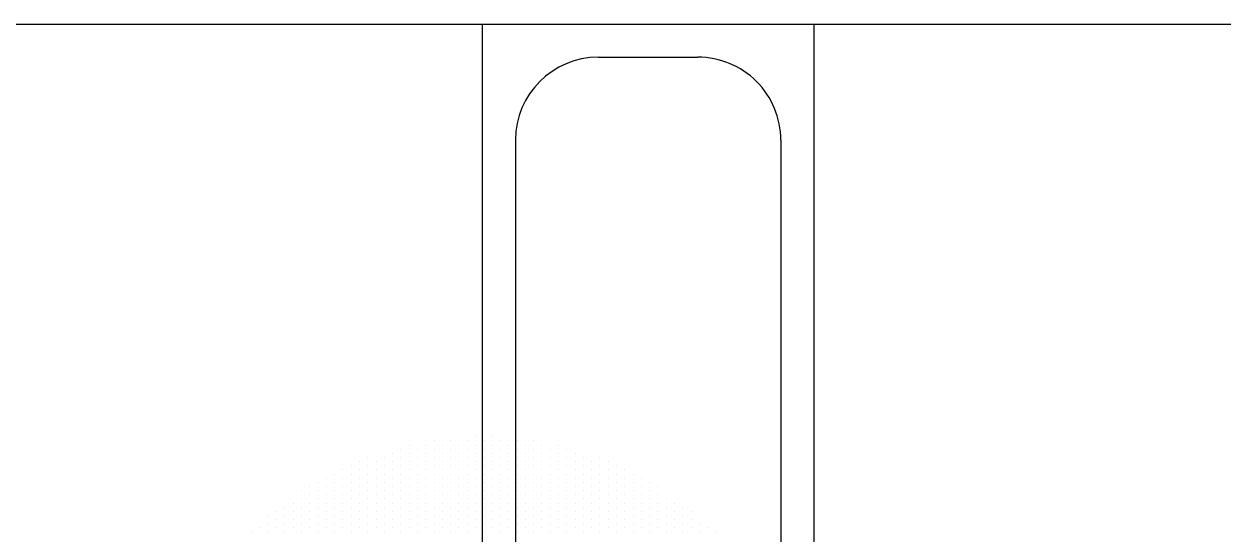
# Model space of a CAD drawing. Header units: metres. Extents: x -28 to 260, y 30 to 125.
# Drawn here: x 79.142 to 82.76, y 92.891 to 94.429 of the extents above; entities that cross this region are included whole.
import ezdxf

# ---------------------------------------------------------------- set-up
doc = ezdxf.new("R2010")
doc.units = ezdxf.units.M
doc.header["$LTSCALE"] = 0.01
doc.header["$MEASUREMENT"] = 0
doc.layers.add('0.1', color=2, linetype='Continuous')
doc.layers.add('0.18', color=1, linetype='Continuous')

# ---------------------------------------------------------------- blocks, each defined once
blk = doc.blocks.new('jard22')
at = {"layer": '0.1'}
for p, q in [((-0.5413, 0.1453), (-0.5413, 0.1453)), ((-0.5351, 0.1578), (-0.5351, 0.1578)), ((-0.5476, 0.1328), (-0.5476, 0.1328)), ((-0.5351, 0.1328), (-0.5351, 0.1328)), ((-0.5663, 0.1203), (-0.5663, 0.1203)), ((-0.5538, 0.1203), (-0.5538, 0.1203)), ((-0.5413, 0.1203), (-0.5413, 0.1203)), ((-0.5788, 0.0953), (-0.5788, 0.0953)), ((-0.5726, 0.1078), (-0.5726, 0.1078)), ((-0.5663, 0.0953), (-0.5663, 0.0953)), ((-0.5601, 0.1078), (-0.5601, 0.1078)), ((-0.5538, 0.0953), (-0.5538, 0.0953)), ((-0.5476, 0.1078), (-0.5476, 0.1078)), ((-0.5413, 0.0953), (-0.5413, 0.0953)), ((-0.5351, 0.1078), (-0.5351, 0.1078)), ((-0.5851, 0.0828), (-0.5851, 0.0828)), ((-0.5726, 0.0828), (-0.5726, 0.0828)), ((-0.5601, 0.0828), (-0.5601, 0.0828)), ((-0.5476, 0.0828), (-0.5476, 0.0828)), ((-0.5351, 0.0828), (-0.5351, 0.0828)), ((-0.6101, 0.0578), (-0.6101, 0.0578)), ((-0.6038, 0.0703), (-0.6038, 0.0703)), ((-0.5976, 0.0578), (-0.5976, 0.0578)), ((-0.5913, 0.0703), (-0.5913, 0.0703)), ((-0.5851, 0.0578), (-0.5851, 0.0578)), ((-0.5788, 0.0703), (-0.5788, 0.0703)), ((-0.5726, 0.0578), (-0.5726, 0.0578)), ((-0.5663, 0.0703), (-0.5663, 0.0703)), ((-0.5601, 0.0578), (-0.5601, 0.0578)), ((-0.5538, 0.0703), (-0.5538, 0.0703)), ((-0.5476, 0.0578), (-0.5476, 0.0578)), ((-0.5413, 0.0703), (-0.5413, 0.0703)), ((-0.5351, 0.0578), (-0.5351, 0.0578)), ((-0.6163, 0.0453), (-0.6163, 0.0453)), ((-0.6038, 0.0453), (-0.6038, 0.0453)), ((-0.5913, 0.0453), (-0.5913, 0.0453)), ((-0.5788, 0.0453), (-0.5788, 0.0453)), ((-0.5663, 0.0453), (-0.5663, 0.0453)), ((-0.5538, 0.0453), (-0.5538, 0.0453)), ((-0.5413, 0.0453), (-0.5413, 0.0453)), ((-0.6288, 0.0203), (-0.6288, 0.0203)), ((-0.6226, 0.0328), (-0.6226, 0.0328)), ((-0.6163, 0.0203), (-0.6163, 0.0203)), ((-0.6101, 0.0328), (-0.6101, 0.0328)), ((-0.6038, 0.0203), (-0.6038, 0.0203)), ((-0.5976, 0.0328), (-0.5976, 0.0328)), ((-0.5913, 0.0203), (-0.5913, 0.0203)), ((-0.5851, 0.0328), (-0.5851, 0.0328)), ((-0.5788, 0.0203), (-0.5788, 0.0203)), ((-0.5726, 0.0328), (-0.5726, 0.0328)), ((-0.5663, 0.0203), (-0.5663, 0.0203)), ((-0.5601, 0.0328), (-0.5601, 0.0328)), ((-0.5538, 0.0203), (-0.5538, 0.0203)), ((-0.5476, 0.0328), (-0.5476, 0.0328)), ((-0.5413, 0.0203), (-0.5413, 0.0203)), ((-0.5351, 0.0328), (-0.5351, 0.0328)), ((-0.6351, 0.0078), (-0.6351, 0.0078)), ((-0.6226, 0.0078), (-0.6226, 0.0078)), ((-0.6101, 0.0078), (-0.6101, 0.0078)), ((-0.5976, 0.0078), (-0.5976, 0.0078)), ((-0.5851, 0.0078), (-0.5851, 0.0078)), ((-0.5726, 0.0078), (-0.5726, 0.0078)), ((-0.5601, 0.0078), (-0.5601, 0.0078)), ((-0.5476, 0.0078), (-0.5476, 0.0078)), ((-0.5351, 0.0078), (-0.5351, 0.0078)), ((-0.6476, -0.0172), (-0.6476, -0.0172)), ((-0.6413, -0.0047), (-0.6413, -0.0047)), ((-0.6351, -0.0172), (-0.6351, -0.0172)), ((-0.6288, -0.0047), (-0.6288, -0.0047)), ((-0.6226, -0.0172), (-0.6226, -0.0172)), ((-0.6163, -0.0047), (-0.6163, -0.0047)), ((-0.6101, -0.0172), (-0.6101, -0.0172)), ((-0.6038, -0.0047), (-0.6038, -0.0047)), ((-0.5976, -0.0172), (-0.5976, -0.0172)), ((-0.5913, -0.0047), (-0.5913, -0.0047)), ((-0.5851, -0.0172), (-0.5851, -0.0172)), ((-0.5788, -0.0047), (-0.5788, -0.0047)), ((-0.5726, -0.0172), (-0.5726, -0.0172)), ((-0.5663, -0.0047), (-0.5663, -0.0047)), ((-0.5601, -0.0172), (-0.5601, -0.0172)), ((-0.5538, -0.0047), (-0.5538, -0.0047)), ((-0.5476, -0.0172), (-0.5476, -0.0172)), ((-0.5413, -0.0047), (-0.5413, -0.0047)), ((-0.5351, -0.0172), (-0.5351, -0.0172)), ((-0.6413, -0.0297), (-0.6413, -0.0297)), ((-0.6288, -0.0297), (-0.6288, -0.0297)), ((-0.6163, -0.0297), (-0.6163, -0.0297)), ((-0.6038, -0.0297), (-0.6038, -0.0297)), ((-0.5913, -0.0297), (-0.5913, -0.0297)), ((-0.5788, -0.0297), (-0.5788, -0.0297)), ((-0.5663, -0.0297), (-0.5663, -0.0297)), ((-0.5538, -0.0297), (-0.5538, -0.0297)), ((-0.5413, -0.0297), (-0.5413, -0.0297)), ((-0.6476, -0.0422), (-0.6476, -0.0422)), ((-0.6351, -0.0422), (-0.6351, -0.0422)), ((-0.6226, -0.0422), (-0.6226, -0.0422)), ((-0.6101, -0.0422), (-0.6101, -0.0422)), ((-0.5976, -0.0422), (-0.5976, -0.0422)), ((-0.5851, -0.0422), (-0.5851, -0.0422)), ((-0.5726, -0.0422), (-0.5726, -0.0422)), ((-0.5601, -0.0422), (-0.5601, -0.0422)), ((-0.5476, -0.0422), (-0.5476, -0.0422)), ((-0.5351, -0.0422), (-0.5351, -0.0422)), ((-0.6601, -0.0672), (-0.6601, -0.0672)), ((-0.6538, -0.0547), (-0.6538, -0.0547)), ((-0.6476, -0.0672), (-0.6476, -0.0672)), ((-0.6413, -0.0547), (-0.6413, -0.0547)), ((-0.6351, -0.0672), (-0.6351, -0.0672)), ((-0.6288, -0.0547), (-0.6288, -0.0547)), ((-0.6226, -0.0672), (-0.6226, -0.0672)), ((-0.6163, -0.0547), (-0.6163, -0.0547)), ((-0.6101, -0.0672), (-0.6101, -0.0672)), ((-0.6038, -0.0547), (-0.6038, -0.0547)), ((-0.5976, -0.0672), (-0.5976, -0.0672)), ((-0.5913, -0.0547), (-0.5913, -0.0547)), ((-0.5851, -0.0672), (-0.5851, -0.0672)), ((-0.5788, -0.0547), (-0.5788, -0.0547)), ((-0.5726, -0.0672), (-0.5726, -0.0672)), ((-0.5663, -0.0547), (-0.5663, -0.0547)), ((-0.5601, -0.0672), (-0.5601, -0.0672)), ((-0.5538, -0.0547), (-0.5538, -0.0547)), ((-0.5476, -0.0672), (-0.5476, -0.0672)), ((-0.5413, -0.0547), (-0.5413, -0.0547)), ((-0.5351, -0.0672), (-0.5351, -0.0672)), ((-0.6663, -0.0797), (-0.6663, -0.0797)), ((-0.6538, -0.0797), (-0.6538, -0.0797)), ((-0.6413, -0.0797), (-0.6413, -0.0797)), ((-0.6288, -0.0797), (-0.6288, -0.0797)), ((-0.6163, -0.0797), (-0.6163, -0.0797)), ((-0.6038, -0.0797), (-0.6038, -0.0797)), ((-0.5913, -0.0797), (-0.5913, -0.0797)), ((-0.5788, -0.0797), (-0.5788, -0.0797)), ((-0.5663, -0.0797), (-0.5663, -0.0797)), ((-0.5538, -0.0797), (-0.5538, -0.0797)), ((-0.5413, -0.0797), (-0.5413, -0.0797)), ((-0.6663, -0.1047), (-0.6663, -0.1047)), ((-0.6601, -0.0922), (-0.6601, -0.0922)), ((-0.6538, -0.1047), (-0.6538, -0.1047)), ((-0.6476, -0.0922), (-0.6476, -0.0922)), ((-0.6413, -0.1047), (-0.6413, -0.1047)), ((-0.6351, -0.0922), (-0.6351, -0.0922)), ((-0.6288, -0.1047), (-0.6288, -0.1047)), ((-0.6226, -0.0922), (-0.6226, -0.0922)), ((-0.6163, -0.1047), (-0.6163, -0.1047)), ((-0.6101, -0.0922), (-0.6101, -0.0922)), ((-0.6038, -0.1047), (-0.6038, -0.1047)), ((-0.5976, -0.0922), (-0.5976, -0.0922)), ((-0.5913, -0.1047), (-0.5913, -0.1047)), ((-0.5851, -0.0922), (-0.5851, -0.0922)), ((-0.5788, -0.1047), (-0.5788, -0.1047)), ((-0.5726, -0.0922), (-0.5726, -0.0922)), ((-0.5663, -0.1047), (-0.5663, -0.1047)), ((-0.5601, -0.0922), (-0.5601, -0.0922)), ((-0.5538, -0.1047), (-0.5538, -0.1047)), ((-0.5476, -0.0922), (-0.5476, -0.0922)), ((-0.5413, -0.1047), (-0.5413, -0.1047)), ((-0.5351, -0.0922), (-0.5351, -0.0922)), ((-0.6726, -0.1172), (-0.6726, -0.1172)), ((-0.6601, -0.1172), (-0.6601, -0.1172)), ((-0.6476, -0.1172), (-0.6476, -0.1172)), ((-0.6351, -0.1172), (-0.6351, -0.1172)), ((-0.6226, -0.1172), (-0.6226, -0.1172)), ((-0.6101, -0.1172), (-0.6101, -0.1172)), ((-0.5976, -0.1172), (-0.5976, -0.1172)), ((-0.5851, -0.1172), (-0.5851, -0.1172)), ((-0.5726, -0.1172), (-0.5726, -0.1172)), ((-0.5601, -0.1172), (-0.5601, -0.1172)), ((-0.5476, -0.1172), (-0.5476, -0.1172)), ((-0.5351, -0.1172), (-0.5351, -0.1172)), ((-0.6726, -0.1422), (-0.6726, -0.1422)), ((-0.6663, -0.1297), (-0.6663, -0.1297)), ((-0.6601, -0.1422), (-0.6601, -0.1422)), ((-0.6538, -0.1297), (-0.6538, -0.1297)), ((-0.6476, -0.1422), (-0.6476, -0.1422)), ((-0.6413, -0.1297), (-0.6413, -0.1297)), ((-0.6351, -0.1422), (-0.6351, -0.1422)), ((-0.6288, -0.1297), (-0.6288, -0.1297)), ((-0.6226, -0.1422), (-0.6226, -0.1422)), ((-0.6163, -0.1297), (-0.6163, -0.1297)), ((-0.6101, -0.1422), (-0.6101, -0.1422)), ((-0.6038, -0.1297), (-0.6038, -0.1297)), ((-0.5976, -0.1422), (-0.5976, -0.1422)), ((-0.5913, -0.1297), (-0.5913, -0.1297)), ((-0.5851, -0.1422), (-0.5851, -0.1422)), ((-0.5788, -0.1297), (-0.5788, -0.1297)), ((-0.5726, -0.1422), (-0.5726, -0.1422)), ((-0.5663, -0.1297), (-0.5663, -0.1297)), ((-0.5601, -0.1422), (-0.5601, -0.1422)), ((-0.5538, -0.1297), (-0.5538, -0.1297)), ((-0.5476, -0.1422), (-0.5476, -0.1422)), ((-0.5413, -0.1297), (-0.5413, -0.1297)), ((-0.5351, -0.1422), (-0.5351, -0.1422)), ((-0.6663, -0.1547), (-0.6663, -0.1547)), ((-0.6538, -0.1547), (-0.6538, -0.1547)), ((-0.6413, -0.1547), (-0.6413, -0.1547)), ((-0.6288, -0.1547), (-0.6288, -0.1547)), ((-0.6163, -0.1547), (-0.6163, -0.1547)), ((-0.6038, -0.1547), (-0.6038, -0.1547)), ((-0.5913, -0.1547), (-0.5913, -0.1547)), ((-0.5788, -0.1547), (-0.5788, -0.1547)), ((-0.5663, -0.1547), (-0.5663, -0.1547)), ((-0.5538, -0.1547), (-0.5538, -0.1547)), ((-0.5413, -0.1547), (-0.5413, -0.1547)), ((-0.6788, -0.1797), (-0.6788, -0.1797)), ((-0.6726, -0.1672), (-0.6726, -0.1672)), ((-0.6663, -0.1797), (-0.6663, -0.1797)), ((-0.6601, -0.1672), (-0.6601, -0.1672)), ((-0.6538, -0.1797), (-0.6538, -0.1797)), ((-0.6476, -0.1672), (-0.6476, -0.1672)), ((-0.6413, -0.1797), (-0.6413, -0.1797)), ((-0.6351, -0.1672), (-0.6351, -0.1672)), ((-0.6288, -0.1797), (-0.6288, -0.1797)), ((-0.6226, -0.1672), (-0.6226, -0.1672)), ((-0.6163, -0.1797), (-0.6163, -0.1797)), ((-0.6101, -0.1672), (-0.6101, -0.1672)), ((-0.6038, -0.1797), (-0.6038, -0.1797)), ((-0.5976, -0.1672), (-0.5976, -0.1672)), ((-0.5913, -0.1797), (-0.5913, -0.1797)), ((-0.5851, -0.1672), (-0.5851, -0.1672)), ((-0.5788, -0.1797), (-0.5788, -0.1797)), ((-0.5726, -0.1672), (-0.5726, -0.1672)), ((-0.5663, -0.1797), (-0.5663, -0.1797)), ((-0.5601, -0.1672), (-0.5601, -0.1672)), ((-0.5538, -0.1797), (-0.5538, -0.1797)), ((-0.5476, -0.1672), (-0.5476, -0.1672)), ((-0.5413, -0.1797), (-0.5413, -0.1797)), ((-0.5351, -0.1672), (-0.5351, -0.1672)), ((-0.6726, -0.1922), (-0.6726, -0.1922)), ((-0.6601, -0.1922), (-0.6601, -0.1922)), ((-0.6476, -0.1922), (-0.6476, -0.1922)), ((-0.6351, -0.1922), (-0.6351, -0.1922)), ((-0.6226, -0.1922), (-0.6226, -0.1922)), ((-0.6101, -0.1922), (-0.6101, -0.1922)), ((-0.5976, -0.1922), (-0.5976, -0.1922)), ((-0.5851, -0.1922), (-0.5851, -0.1922)), ((-0.5726, -0.1922), (-0.5726, -0.1922)), ((-0.5601, -0.1922), (-0.5601, -0.1922)), ((-0.5476, -0.1922), (-0.5476, -0.1922)), ((-0.5351, -0.1922), (-0.5351, -0.1922)), ((-0.6788, -0.2047), (-0.6788, -0.2047)), ((-0.6663, -0.2047), (-0.6663, -0.2047)), ((-0.6538, -0.2047), (-0.6538, -0.2047)), ((-0.6413, -0.2047), (-0.6413, -0.2047)), ((-0.6288, -0.2047), (-0.6288, -0.2047)), ((-0.6163, -0.2047), (-0.6163, -0.2047)), ((-0.6038, -0.2047), (-0.6038, -0.2047)), ((-0.5913, -0.2047), (-0.5913, -0.2047)), ((-0.5788, -0.2047), (-0.5788, -0.2047)), ((-0.5663, -0.2047), (-0.5663, -0.2047)), ((-0.5538, -0.2047), (-0.5538, -0.2047)), ((-0.5413, -0.2047), (-0.5413, -0.2047)), ((-0.6726, -0.2172), (-0.6726, -0.2172)), ((-0.6663, -0.2297), (-0.6663, -0.2297)), ((-0.6601, -0.2172), (-0.6601, -0.2172)), ((-0.6538, -0.2297), (-0.6538, -0.2297)), ((-0.6476, -0.2172), (-0.6476, -0.2172)), ((-0.6413, -0.2297), (-0.6413, -0.2297)), ((-0.6351, -0.2172), (-0.6351, -0.2172)), ((-0.6288, -0.2297), (-0.6288, -0.2297)), ((-0.6226, -0.2172), (-0.6226, -0.2172)), ((-0.6163, -0.2297), (-0.6163, -0.2297)), ((-0.6101, -0.2172), (-0.6101, -0.2172)), ((-0.6038, -0.2297), (-0.6038, -0.2297)), ((-0.5976, -0.2172), (-0.5976, -0.2172)), ((-0.5913, -0.2297), (-0.5913, -0.2297)), ((-0.5851, -0.2172), (-0.5851, -0.2172)), ((-0.5788, -0.2297), (-0.5788, -0.2297)), ((-0.5726, -0.2172), (-0.5726, -0.2172)), ((-0.5663, -0.2297), (-0.5663, -0.2297)), ((-0.5601, -0.2172), (-0.5601, -0.2172)), ((-0.5538, -0.2297), (-0.5538, -0.2297)), ((-0.5476, -0.2172), (-0.5476, -0.2172)), ((-0.5413, -0.2297), (-0.5413, -0.2297)), ((-0.5351, -0.2172), (-0.5351, -0.2172)), ((-0.6726, -0.2422), (-0.6726, -0.2422)), ((-0.6601, -0.2422), (-0.6601, -0.2422)), ((-0.6476, -0.2422), (-0.6476, -0.2422)), ((-0.6351, -0.2422), (-0.6351, -0.2422)), ((-0.6226, -0.2422), (-0.6226, -0.2422)), ((-0.6101, -0.2422), (-0.6101, -0.2422)), ((-0.5976, -0.2422), (-0.5976, -0.2422)), ((-0.5851, -0.2422), (-0.5851, -0.2422)), ((-0.5726, -0.2422), (-0.5726, -0.2422)), ((-0.5601, -0.2422), (-0.5601, -0.2422)), ((-0.5476, -0.2422), (-0.5476, -0.2422)), ((-0.5351, -0.2422), (-0.5351, -0.2422)), ((-0.6726, -0.2672), (-0.6726, -0.2672)), ((-0.6663, -0.2547), (-0.6663, -0.2547)), ((-0.6601, -0.2672), (-0.6601, -0.2672)), ((-0.6538, -0.2547), (-0.6538, -0.2547)), ((-0.6476, -0.2672), (-0.6476, -0.2672)), ((-0.6413, -0.2547), (-0.6413, -0.2547)), ((-0.6351, -0.2672), (-0.6351, -0.2672)), ((-0.6288, -0.2547), (-0.6288, -0.2547)), ((-0.6226, -0.2672), (-0.6226, -0.2672)), ((-0.6163, -0.2547), (-0.6163, -0.2547)), ((-0.6101, -0.2672), (-0.6101, -0.2672)), ((-0.6038, -0.2547), (-0.6038, -0.2547)), ((-0.5976, -0.2672), (-0.5976, -0.2672)), ((-0.5913, -0.2547), (-0.5913, -0.2547)), ((-0.5851, -0.2672), (-0.5851, -0.2672)), ((-0.5788, -0.2547), (-0.5788, -0.2547)), ((-0.5726, -0.2672), (-0.5726, -0.2672)), ((-0.5663, -0.2547), (-0.5663, -0.2547)), ((-0.5601, -0.2672), (-0.5601, -0.2672)), ((-0.5538, -0.2547), (-0.5538, -0.2547)), ((-0.5476, -0.2672), (-0.5476, -0.2672)), ((-0.5413, -0.2547), (-0.5413, -0.2547)), ((-0.5351, -0.2672), (-0.5351, -0.2672)), ((-0.6663, -0.2797), (-0.6663, -0.2797)), ((-0.6538, -0.2797), (-0.6538, -0.2797)), ((-0.6413, -0.2797), (-0.6413, -0.2797)), ((-0.6288, -0.2797), (-0.6288, -0.2797)), ((-0.6163, -0.2797), (-0.6163, -0.2797)), ((-0.6038, -0.2797), (-0.6038, -0.2797)), ((-0.5913, -0.2797), (-0.5913, -0.2797)), ((-0.5788, -0.2797), (-0.5788, -0.2797)), ((-0.5663, -0.2797), (-0.5663, -0.2797)), ((-0.5538, -0.2797), (-0.5538, -0.2797)), ((-0.5413, -0.2797), (-0.5413, -0.2797)), ((-0.6663, -0.3047), (-0.6663, -0.3047)), ((-0.6601, -0.2922), (-0.6601, -0.2922)), ((-0.6538, -0.3047), (-0.6538, -0.3047)), ((-0.6476, -0.2922), (-0.6476, -0.2922)), ((-0.6413, -0.3047), (-0.6413, -0.3047)), ((-0.6351, -0.2922), (-0.6351, -0.2922)), ((-0.6288, -0.3047), (-0.6288, -0.3047)), ((-0.6226, -0.2922), (-0.6226, -0.2922)), ((-0.6163, -0.3047), (-0.6163, -0.3047)), ((-0.6101, -0.2922), (-0.6101, -0.2922)), ((-0.6038, -0.3047), (-0.6038, -0.3047)), ((-0.5976, -0.2922), (-0.5976, -0.2922)), ((-0.5913, -0.3047), (-0.5913, -0.3047)), ((-0.5851, -0.2922), (-0.5851, -0.2922)), ((-0.5788, -0.3047), (-0.5788, -0.3047)), ((-0.5726, -0.2922), (-0.5726, -0.2922)), ((-0.5663, -0.3047), (-0.5663, -0.3047)), ((-0.5601, -0.2922), (-0.5601, -0.2922)), ((-0.5538, -0.3047), (-0.5538, -0.3047)), ((-0.5476, -0.2922), (-0.5476, -0.2922)), ((-0.5413, -0.3047), (-0.5413, -0.3047)), ((-0.5351, -0.2922), (-0.5351, -0.2922)), ((-0.6601, -0.3172), (-0.6601, -0.3172)), ((-0.6476, -0.3172), (-0.6476, -0.3172)), ((-0.6351, -0.3172), (-0.6351, -0.3172)), ((-0.6226, -0.3172), (-0.6226, -0.3172)), ((-0.6101, -0.3172), (-0.6101, -0.3172)), ((-0.5976, -0.3172), (-0.5976, -0.3172)), ((-0.5851, -0.3172), (-0.5851, -0.3172)), ((-0.5726, -0.3172), (-0.5726, -0.3172)), ((-0.5601, -0.3172), (-0.5601, -0.3172)), ((-0.5476, -0.3172), (-0.5476, -0.3172)), ((-0.5351, -0.3172), (-0.5351, -0.3172)), ((-0.6538, -0.3297), (-0.6538, -0.3297)), ((-0.6476, -0.3422), (-0.6476, -0.3422)), ((-0.6413, -0.3297), (-0.6413, -0.3297)), ((-0.6351, -0.3422), (-0.6351, -0.3422)), ((-0.6288, -0.3297), (-0.6288, -0.3297)), ((-0.6226, -0.3422), (-0.6226, -0.3422)), ((-0.6163, -0.3297), (-0.6163, -0.3297)), ((-0.6101, -0.3422), (-0.6101, -0.3422)), ((-0.6038, -0.3297), (-0.6038, -0.3297)), ((-0.5976, -0.3422), (-0.5976, -0.3422)), ((-0.5913, -0.3297), (-0.5913, -0.3297)), ((-0.5851, -0.3422), (-0.5851, -0.3422)), ((-0.5788, -0.3297), (-0.5788, -0.3297)), ((-0.5726, -0.3422), (-0.5726, -0.3422)), ((-0.5663, -0.3297), (-0.5663, -0.3297)), ((-0.5601, -0.3422), (-0.5601, -0.3422)), ((-0.5538, -0.3297), (-0.5538, -0.3297)), ((-0.5476, -0.3422), (-0.5476, -0.3422)), ((-0.5413, -0.3297), (-0.5413, -0.3297)), ((-0.5351, -0.3422), (-0.5351, -0.3422)), ((-0.6413, -0.3547), (-0.6413, -0.3547)), ((-0.6288, -0.3547), (-0.6288, -0.3547)), ((-0.6163, -0.3547), (-0.6163, -0.3547)), ((-0.6038, -0.3547), (-0.6038, -0.3547)), ((-0.5913, -0.3547), (-0.5913, -0.3547)), ((-0.5788, -0.3547), (-0.5788, -0.3547)), ((-0.5663, -0.3547), (-0.5663, -0.3547)), ((-0.5538, -0.3547), (-0.5538, -0.3547)), ((-0.5413, -0.3547), (-0.5413, -0.3547)), ((-0.6476, -0.3672), (-0.6476, -0.3672)), ((-0.6413, -0.3797), (-0.6413, -0.3797)), ((-0.6351, -0.3672), (-0.6351, -0.3672)), ((-0.6288, -0.3797), (-0.6288, -0.3797)), ((-0.6226, -0.3672), (-0.6226, -0.3672)), ((-0.6163, -0.3797), (-0.6163, -0.3797)), ((-0.6101, -0.3672), (-0.6101, -0.3672)), ((-0.6038, -0.3797), (-0.6038, -0.3797)), ((-0.5976, -0.3672), (-0.5976, -0.3672)), ((-0.5913, -0.3797), (-0.5913, -0.3797)), ((-0.5851, -0.3672), (-0.5851, -0.3672)), ((-0.5788, -0.3797), (-0.5788, -0.3797)), ((-0.5726, -0.3672), (-0.5726, -0.3672)), ((-0.5663, -0.3797), (-0.5663, -0.3797)), ((-0.5601, -0.3672), (-0.5601, -0.3672)), ((-0.5538, -0.3797), (-0.5538, -0.3797)), ((-0.5476, -0.3672), (-0.5476, -0.3672)), ((-0.5413, -0.3797), (-0.5413, -0.3797)), ((-0.5351, -0.3672), (-0.5351, -0.3672)), ((-0.6351, -0.3922), (-0.6351, -0.3922)), ((-0.6226, -0.3922), (-0.6226, -0.3922)), ((-0.6101, -0.3922), (-0.6101, -0.3922)), ((-0.5976, -0.3922), (-0.5976, -0.3922)), ((-0.5851, -0.3922), (-0.5851, -0.3922)), ((-0.5726, -0.3922), (-0.5726, -0.3922)), ((-0.5601, -0.3922), (-0.5601, -0.3922)), ((-0.5476, -0.3922), (-0.5476, -0.3922)), ((-0.5351, -0.3922), (-0.5351, -0.3922)), ((-0.6288, -0.4047), (-0.6288, -0.4047)), ((-0.6163, -0.4047), (-0.6163, -0.4047)), ((-0.6038, -0.4047), (-0.6038, -0.4047)), ((-0.5913, -0.4047), (-0.5913, -0.4047)), ((-0.5788, -0.4047), (-0.5788, -0.4047)), ((-0.5663, -0.4047), (-0.5663, -0.4047)), ((-0.5538, -0.4047), (-0.5538, -0.4047)), ((-0.5413, -0.4047), (-0.5413, -0.4047)), ((-0.6226, -0.4172), (-0.6226, -0.4172)), ((-0.6163, -0.4297), (-0.6163, -0.4297)), ((-0.6101, -0.4172), (-0.6101, -0.4172)), ((-0.6038, -0.4297), (-0.6038, -0.4297)), ((-0.5976, -0.4172), (-0.5976, -0.4172)), ((-0.5913, -0.4297), (-0.5913, -0.4297)), ((-0.5851, -0.4172), (-0.5851, -0.4172)), ((-0.5788, -0.4297), (-0.5788, -0.4297)), ((-0.5726, -0.4172), (-0.5726, -0.4172)), ((-0.5663, -0.4297), (-0.5663, -0.4297)), ((-0.5601, -0.4172), (-0.5601, -0.4172)), ((-0.5538, -0.4297), (-0.5538, -0.4297)), ((-0.5476, -0.4172), (-0.5476, -0.4172)), ((-0.5413, -0.4297), (-0.5413, -0.4297)), ((-0.5351, -0.4172), (-0.5351, -0.4172)), ((-0.6101, -0.4422), (-0.6101, -0.4422)), ((-0.5976, -0.4422), (-0.5976, -0.4422)), ((-0.5851, -0.4422), (-0.5851, -0.4422)), ((-0.5726, -0.4422), (-0.5726, -0.4422)), ((-0.5601, -0.4422), (-0.5601, -0.4422)), ((-0.5476, -0.4422), (-0.5476, -0.4422)), ((-0.5351, -0.4422), (-0.5351, -0.4422)), ((-0.6038, -0.4547), (-0.6038, -0.4547)), ((-0.5976, -0.4672), (-0.5976, -0.4672)), ((-0.5913, -0.4547), (-0.5913, -0.4547)), ((-0.5851, -0.4672), (-0.5851, -0.4672)), ((-0.5788, -0.4547), (-0.5788, -0.4547)), ((-0.5726, -0.4672), (-0.5726, -0.4672)), ((-0.5663, -0.4547), (-0.5663, -0.4547)), ((-0.5601, -0.4672), (-0.5601, -0.4672)), ((-0.5538, -0.4547), (-0.5538, -0.4547)), ((-0.5476, -0.4672), (-0.5476, -0.4672)), ((-0.5413, -0.4547), (-0.5413, -0.4547)), ((-0.5351, -0.4672), (-0.5351, -0.4672)), ((-0.5788, -0.4797), (-0.5788, -0.4797)), ((-0.5663, -0.4797), (-0.5663, -0.4797)), ((-0.5538, -0.4797), (-0.5538, -0.4797)), ((-0.5413, -0.4797), (-0.5413, -0.4797)), ((-0.5726, -0.4922), (-0.5726, -0.4922)), ((-0.5663, -0.5047), (-0.5663, -0.5047)), ((-0.5601, -0.4922), (-0.5601, -0.4922)), ((-0.5538, -0.5047), (-0.5538, -0.5047)), ((-0.5476, -0.4922), (-0.5476, -0.4922)), ((-0.5413, -0.5047), (-0.5413, -0.5047)), ((-0.5351, -0.4922), (-0.5351, -0.4922)), ((-0.5601, -0.5172), (-0.5601, -0.5172)), ((-0.5476, -0.5172), (-0.5476, -0.5172)), ((-0.5351, -0.5172), (-0.5351, -0.5172)), ((-0.5413, -0.5297), (-0.5413, -0.5297)), ((-0.5351, -0.5422), (-0.5351, -0.5422))]:
    blk.add_line(p, q, dxfattribs=at)

msp = doc.modelspace()

# ---------------------------------------------------------------- linework, layer by layer
at = {"layer": '0.1'}
for p, q in [((80.8738, 94.3291), (81.1738, 94.3291)), ((80.6238, 94.0791), (80.6224, 69.1296)), ((81.4238, 94.0791), (81.4226, 71.6296))]:
    msp.add_line(p, q, dxfattribs=at)
for centre, start, end in [((80.8738, 94.0791), 90, 179.9967), ((81.1738, 94.0791), 359.9967, 90)]:
    msp.add_arc(centre, 0.25, start, end, dxfattribs=at)
at = {"layer": '0.18'}
for p, q in [((75.5239, 94.4292), (80.5239, 94.4291)), ((80.5239, 94.4291), (80.5224, 68.9796)), ((80.5239, 94.4291), (81.5239, 94.4291)), ((81.5239, 94.4291), (81.5226, 71.4796)), ((81.5239, 94.4291), (86.5231, 94.429))]:
    msp.add_line(p, q, dxfattribs=at)

# ---------------------------------------------------------------- block references
at = {"layer": '0.1', "xscale": 2, "yscale": 2, "zscale": 2, "rotation": 269.9999999958798}
msp.add_blockref('jard22', (80.9129, 91.8268), dxfattribs=at)

doc.saveas('drawing.dxf')
